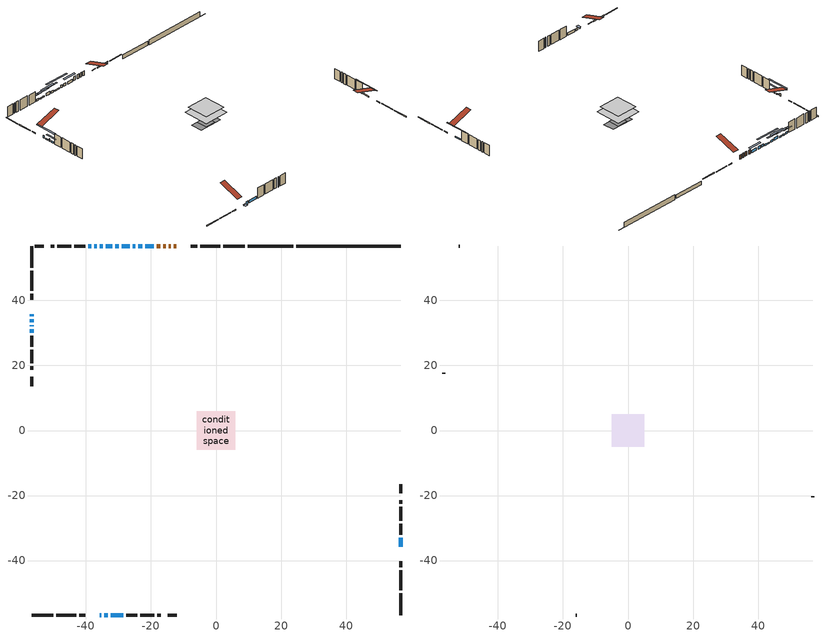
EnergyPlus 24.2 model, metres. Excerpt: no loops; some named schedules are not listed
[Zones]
conditioned space
 floor outside (Floor1 construction): -2.36,-2.36 -2.36,2.36 2.36,2.36 2.36,-2.36 z1.56
 floor adiabatic (AdiabaticFloorConstruction): -5.91,-5.91 -5.91,5.91 5.91,5.91 5.91,-5.91 z4
 floor foundation (Slab1 construction): -5.42,-2.58 -5.42,2.58 5.42,2.58 5.42,-2.58 z-0.79
 floor foundation (Slab1 construction 1): -2.48,-2.48 -2.48,2.48 2.48,2.48 2.48,-2.48 z-0.64
 wall outside (RimJoist1 construction): 8.88,56.77 2.23,56.77 / -56.77,-56.77 -50.11,-56.77 / -56.77,56.77 -56.77,50.11 / 56.77,-56.77 56.77,-50.11 z1.56:1.86
 wall outside (RimJoist2 construction): 1.3,56.77 -4.9,56.77 / -49.18,-56.77 -42.98,-56.77 / -56.77,49.18 -56.77,42.98 / 56.77,-49.18 56.77,-42.98 z1.56:1.86
 wall outside (RimJoist3 construction): -5.83,56.77 -7.71,56.77 / -42.05,-56.77 -40.18,-56.77 / -56.77,42.05 -56.77,40.18 / 56.77,-42.05 56.77,-40.18 z1.56:1.86
 wall outside (AdiabaticWallConstruction 1): -12.15,56.77 -12.96,56.77 / -13.89,56.77 -14.53,56.77 / -15.45,56.77 -16.3,56.77 / -17.22,56.77 -18.2,56.77 z1.56:3.59
 wall outside (AdiabaticWallConstruction): -35.73,-56.77 -35.27,-56.77 z1.56:2.02; -19.13,56.77 -21.72,56.77 / -22.65,56.77 -23.93,56.77 / -24.85,56.77 -25.62,56.77 / -34.34,-56.77 -33.32,-56.77 / -56.77,35.73 -56.77,35.09 / -31.96,56.77 -33.94,56.77 / -56.77,32.32 -56.77,32.11 / -32.4,-56.77 -28.52,-56.77 z1.56:2.78; -26.55,56.77 -28.99,56.77 z1.56:2.09; 56.77,-35.73 56.77,-32.98 / -56.77,34.16 -56.77,33.25 z1.56:2.07; -29.91,56.77 -31.03,56.77 z1.56:2.38; -34.87,56.77 -35.79,56.77 / -36.71,56.77 -37.48,56.77 z1.56:2.17; -38.4,56.77 -39.32,56.77 z1.56:2.48; -56.77,31.19 -56.77,30.14 z1.56:2.27
 wall outside (Wall1 construction): -40.25,56.77 -43.64,56.77 / -27.59,-56.77 -24.2,-56.77 / -56.77,29.21 -56.77,25.82 / 56.77,-32.06 56.77,-28.66 z1.56:6.44
 wall outside (Wall2 construction): -44.57,56.77 -48.78,56.77 / -23.27,-56.77 -19.06,-56.77 / -56.77,24.89 -56.77,20.68 / 56.77,-27.73 56.77,-23.52 z1.56:6.44
 wall outside (Wall3 construction): -49.71,56.77 -50.81,56.77 / -18.13,-56.77 -17.03,-56.77 / -56.77,19.75 -56.77,18.66 / 56.77,-22.59 56.77,-21.5 z1.56:6.44
 wall outside (Wall5 construction): -52.99,56.77 -55.84,56.77 / -14.86,-56.77 -12,-56.77 / -56.77,16.48 -56.77,13.63 / 56.77,-19.32 56.77,-16.47 z1.56:6.44
 wall foundation (FoundationWall1 construction): 24.76,56.77,-0.79 24.76,56.77,1.56 53.57,56.77,1.56 53.57,56.77,-0.68 56.77,56.77,-0.68 56.77,56.77,-0.79
 wall foundation (FoundationWall2 construction): 23.83,56.77 9.81,56.77 z-0.64:1.1
 window (WindowConstruction 10): -35.73,-56.77 -35.27,-56.77 z1.56:2.02
 window (WindowConstruction 5): -19.13,56.77 -21.72,56.77 z1.56:2.78
 window (WindowConstruction 6): -22.65,56.77 -23.92,56.77 z1.56:2.78
 window (WindowConstruction 7): -24.85,56.77 -25.62,56.77 z1.56:2.78
 window (WindowConstruction 8): -34.34,-56.77 -33.32,-56.77 z1.56:2.78
 window (WindowConstruction 9): -56.77,35.73 -56.77,35.09 z1.56:2.78
 window (WindowConstruction 16): -26.55,56.77 -28.98,56.77 z1.56:2.09
 window (WindowConstruction 12): 56.77,-35.73 56.77,-32.98 z1.56:2.07
 window (WindowConstruction 13): -29.91,56.77 -31.03,56.77 z1.56:2.37
 window (WindowConstruction 14): -31.96,56.77 -33.94,56.77 z1.56:2.78
 window (WindowConstruction 15): -56.77,34.16 -56.77,33.25 z1.56:2.07
 window (WindowConstruction 11): -56.77,32.32 -56.77,32.11 z1.56:2.78
 window (WindowConstruction): -34.87,56.77 -35.79,56.77 z1.56:2.17
 window (WindowConstruction 1): -36.72,56.77 -37.48,56.77 z1.56:2.17
 window (WindowConstruction 2): -38.41,56.77 -39.32,56.77 z1.56:2.47
 window (WindowConstruction 3): -32.39,-56.77 -28.52,-56.77 z1.56:2.78
 window (WindowConstruction 4): -56.77,31.19 -56.77,30.14 z1.56:2.27
 door (Door): -12.15,56.77 -12.96,56.77 z1.56:3.59
 door (Door 1): -13.89,56.77 -14.53,56.77 z1.56:3.59
 door (Door 2): -15.45,56.77 -16.29,56.77 z1.56:3.59
 door (Door 3): -17.22,56.77 -18.2,56.77 z1.56:3.59
 ceiling adiabatic (AdiabaticFloorConstruction): 5.91,-5.91 5.91,5.91 -5.91,5.91 -5.91,-5.91 z4
attic - vented
 floor to conditioned space (Floor2 construction Reversed): -5.04,-5.04 -5.04,5.04 5.04,5.04 5.04,-5.04 z6.44
 wall outside (Wall4 construction): -51.74,56.77 -52.06,56.77 / -16.11,-56.77 -15.78,-56.77 / -56.77,17.73 -56.77,17.41 / 56.77,-20.57 56.77,-20.25 z1.56:6.44
 roof outside (Roof1 construction): -11.23,56.77,6.44 -11.23,46.94,9.71 -8.64,46.94,9.71 -8.64,56.77,6.44; -36.66,-56.77,6.44 -36.66,-46.94,9.71 -39.25,-46.94,9.71 -39.25,-56.77,6.44; -56.77,36.66,6.44 -46.94,36.66,9.71 -46.94,39.25,9.71 -56.77,39.25,6.44; 56.77,-36.66,6.44 46.94,-36.66,9.71 46.94,-39.25,9.71 56.77,-39.25,6.44
shading: -34.97,-56.77 -36.03,-56.77 -36.03,-58.29 -34.97,-58.29 z2.32; -23.55,56.77 -17.3,56.77 -17.3,57.38 -23.55,57.38 z4.61; -33.55,56.77 -21.98,56.77 -21.98,57.38 -33.55,57.38 z6.66; 56.77,-28.42 56.77,-40.3 57.06,-40.3 57.06,-28.42 z6.64; -33.47,56.77 -27.47,56.77 -27.47,57.38 -33.47,57.38 z4.82; -36.38,56.77 -29.52,56.77 -29.52,57.38 -36.38,57.38 z5.22; -56.77,28.68 -56.77,38.73 -57.38,38.73 -57.38,28.68 z6.64; -38.23,56.77 -32.43,56.77 -32.43,57.38 -38.23,57.38 z4.61; -39.92,56.77 -34.27,56.77 -34.27,57.38 -39.92,57.38 z4.61; -41.15,56.77 -36.58,56.77 -36.58,57.38 -41.15,57.38 z4.3; -56.77,28.01 -56.77,33.32 -57.38,33.32 -57.38,28.01 z4.4
[Building]
Building 1: Terrain=Suburbs
[Site:Location]
London AP_ON: Latitude {deg}=43.03; Longitude {deg}=-81.15; Time Zone {hr}=-5; Elevation {m}=278; Keep Site Location Information=Yes
[Site:GroundTemperature:Shallow]
3.98693, 1.93205, 1.76749, 2.74264, 6.6573, 10.5537, 13.9317, 16.0716, 16.2534, 14.513, 11.2211, 7.44421
[Site:WaterMainsTemperature]
Calculation Method=Schedule; Temperature Schedule=mains temperature schedule
[Material] Roughness=Rough; Thermal Absorptance=0.9
Name | Thickness {m} | Conductivity {W/m-K} | Density {kg/m3} | Specific Heat {J/kg-K} | Solar Absorptance | Visible Absorptance
asphalt or fiberglass shingles | 0.00635 | 0.162714 | 1121.4 | 1465.45 | 0.4 | 0.4
ceiling loosefill ins | 0.254 | 0.0480833 | 16.02 | 1046.75 | 0.7 | 0.7
ceiling stud and cavity | 0.1397 | 0.352605 | 65.682 | 1177.47 | 0.7 | 0.7
concrete 4.0 in. | 0.1016 | 1.803125 | 2242.8 | 837.4 | 0.7 | 0.7
concrete 8.0 in. | 0.2032 | 1.803125 | 2242.8 | 837.4 | 0.7 | 0.7
door material | 0.04445 | 0.188738 | 512.64 | 1214.23 | 0.7 | 0.7
door material 1 | 0.04445 | 0.327969 | 512.64 | 1214.23 | 0.7 | 0.7
floor covering | 0.0127 | 0.0433444 | 54.468 | 1339.84 | 0.6 | 0.6
floor rigid ins | 0.051816 | 0.029427 | 32.04 | 1214.23 | 0.7 | 0.7
floor rigid ins 1; wall rigid ins | 0.512978 | 0.029427 | 32.04 | 1214.23 | 0.7 | 0.7
floor stud and cavity | 0.1397 | 0.119269 | 92.3553 | 1139.71 | 0.7 | 0.7
floor stud and cavity 1 | 0.1397 | 1.75129 | 37.0049 | 1207.88 | 0.7 | 0.7
furniture material conditioned space 1 | 0.1524 | 0.115458 | 640.8 | 1214.23 | 0.6 | 0.6
gypsum board | 0.0127 | 0.160291 | 801 | 837.4 | 0.6 | 0.6
osb sheathing 0.5 in. | 0.0127 | 0.115458 | 512.64 | 1214.23 | 0.7 | 0.7
osb sheathing 0.75 in. | 0.01905 | 0.115458 | 512.64 | 1214.23 | 0.7 | 0.7
osb sheathing 2.0 in. | 0.0508 | 0.115458 | 512.64 | 1214.23 | 0.7 | 0.7
rim joist stud and cavity | 0.0508 | 0.859146 | 125.044 | 1163.47 | 0.6 | 0.6
rim joist stud and cavity 1 | 0.0508 | 0.0381826 | 125.044 | 1163.47 | 0.6 | 0.6
rim joist stud and cavity 2 | 0.0508 | 0.038851 | 125.044 | 1163.47 | 0.6 | 0.6
wall stud and cavity | 0.1397 | 0.0986797 | 139.0536 | 1170.24 | 0.7 | 0.7
wall stud and cavity 1 | 0.1397 | 0.115992 | 139.0536 | 1170.24 | 0.7 | 0.7
wall stud and cavity 2 | 0.1397 | 0.136556 | 139.0536 | 1170.24 | 0.7 | 0.7
wall stud and cavity 3 | 0.0889 | 6.9971 | 50.32683 | 1063.81 | 0.6 | 0.6
wall stud and cavity 4 | 0.1397 | 0.118591 | 139.0536 | 1170.24 | 0.7 | 0.7
wall stud and cavity 5 | 0.0889 | 0.380278 | 52.3479 | 1209.89 | 0.7 | 0.7
wall stud and cavity 6 | 0.0889 | 0.391764 | 83.0341 | 1211.67 | 0.7 | 0.7
wood siding | 0.0254 | 0.102417 | 544.68 | 1172.36 | 0.4 | 0.4
wood siding 1 | 0.00254 | 0.102417 | 544.68 | 1172.36 | 0.4 | 0.4
wood siding 2; wood siding 3; wood siding 4 | 0.0254 | 0.102417 | 544.68 | 1172.36 | 0.7 | 0.7
[WindowMaterial:SimpleGlazingSystem]
Name | U-Factor {W/m2-K} | Solar Heat Gain Coefficient
WindowMaterial | 4.93078 | 0.57
WindowMaterial 1 | 3.13085 | 0.44
WindowMaterial 10 | 3.185358 | 0.54
WindowMaterial 11 | 5.2601 | 0.67
WindowMaterial 12 | 4.979606 | 0.59
WindowMaterial 13 | 2.51422 | 0.57
WindowMaterial 14 | 4.54297 | 0.49
WindowMaterial 15 | 7.12248 | 0.64
WindowMaterial 2 | 3.120061 | 0.51
WindowMaterial 3 | 5.98064 | 0.8
WindowMaterial 4 | 5.4946 | 0.71
WindowMaterial 5 | 2.48299 | 0.58
WindowMaterial 6 | 3.11211 | 0.49
WindowMaterial 7 | 3.1229 | 0.44
WindowMaterial 8 | 3.11609 | 0.47
WindowMaterial 9 | 7.818606 | 0.5
[Construction]
AdiabaticFloorConstruction: floor stud and cavity 1, floor rigid ins 1, osb sheathing 0.75 in., floor covering
AdiabaticWallConstruction: wood siding 3, wall rigid ins, wall stud and cavity 5, gypsum board
AdiabaticWallConstruction 1: wood siding 4, wall rigid ins, wall stud and cavity 5, gypsum board
Door; Door 2; Door 3: door material
Door 1: door material 1
Floor1 construction: floor stud and cavity, floor rigid ins, osb sheathing 0.75 in., floor covering
Floor2 construction Reversed: gypsum board, ceiling stud and cavity, ceiling loosefill ins
FoundationWall1 construction; FoundationWall2 construction: concrete 8.0 in.
furniture construction conditioned space 1: furniture material conditioned space 1
PartitionWallConstruction: gypsum board, wall stud and cavity 6, gypsum board
RimJoist1 construction: wood siding 2, osb sheathing 2.0 in., rim joist stud and cavity
RimJoist2 construction: wood siding 2, osb sheathing 2.0 in., rim joist stud and cavity 1
RimJoist3 construction: wood siding 2, osb sheathing 2.0 in., rim joist stud and cavity 2
Roof1 construction: asphalt or fiberglass shingles
Slab1 construction; Slab1 construction 1: concrete 4.0 in.
Wall1 construction: wood siding, osb sheathing 0.5 in., wall stud and cavity, gypsum board
Wall2 construction: wood siding, osb sheathing 0.5 in., wall stud and cavity 1, gypsum board
Wall3 construction: wood siding, osb sheathing 0.5 in., wall stud and cavity 2, gypsum board
Wall4 construction: wood siding 1, wall stud and cavity 3
Wall5 construction: wood siding, osb sheathing 0.5 in., wall stud and cavity 4, gypsum board
WindowConstruction: WindowMaterial
WindowConstruction 1: WindowMaterial 1
WindowConstruction 10: WindowMaterial 9
WindowConstruction 11: WindowMaterial 10
WindowConstruction 12: WindowMaterial 11
WindowConstruction 13: WindowMaterial 12
WindowConstruction 14: WindowMaterial 13
WindowConstruction 15: WindowMaterial 14
WindowConstruction 16: WindowMaterial 15
WindowConstruction 2: WindowMaterial 2
WindowConstruction 3: WindowMaterial 3
WindowConstruction 4: WindowMaterial 4
WindowConstruction 5: WindowMaterial 5
WindowConstruction 6; WindowConstruction 9: WindowMaterial 6
WindowConstruction 7: WindowMaterial 7
WindowConstruction 8: WindowMaterial 8
[Zone] Multiplier=1; Part of Total Floor Area=Yes
Name | Volume {m3}
attic - vented | 54.1101
conditioned space | 551.1
[Space]
Name | Zone | Volume {m3}
attic - vented 1 | attic - vented | 54.1101
conditioned space 1 | conditioned space | 551.1
[ZoneInfiltration:EffectiveLeakageArea]
infil attic - vented 1: Zone or Space=attic - vented 1; Schedule=Always On Discrete; Effective Air Leakage Area {cm2}=4440.87; Stack Coefficient=0.000566882; Wind Coefficient=1.60867e-05
[ZoneMixing]
whole house fan mix: Zone or Space=attic - vented; Schedule=Always On Continuous; Design Flow Rate Calculation Method=Flow/Zone; Design Flow Rate {m3/s}=0; Source Zone or Space=conditioned space
[SurfaceProperty:ExposedFoundationPerimeter] Exposed Perimeter Calculation Method=TotalExposedPerimeter
Name | Total Exposed Perimeter {m}
Slab1 | 32.004
Slab1 1 | 14.021
[InternalMass] Zone or ZoneList=conditioned space; Space or SpaceList=conditioned space 1
Name | Construction | Surface Area {m2}
furniture mass conditioned space 1 | furniture construction conditioned space 1 | 97.02
partition wall mass | PartitionWallConstruction | 242.55
[Lights]
interior lighting: Zone or ZoneList or Space or SpaceList=conditioned space 1; Schedule=interior lighting schedule; Design Level Calculation Method=LightingLevel; Lighting Level {W}=343.2; Return Air Fraction=0; Fraction Radiant=0.6; Fraction Visible=0.2; Fraction Replaceable=1
[People]
occupants: Zone or ZoneList or Space or SpaceList=conditioned space 1; Number of People Schedule=occupants schedule; Number of People Calculation Method=People; Number of People=3; Fraction Radiant=0.314171; Sensible Heat Fraction=0.56303; Activity Level Schedule=occupants activity schedule; Carbon Dioxide Generation Rate {m3/s-W}=0; Enable ASHRAE 55 Comfort Warnings=No; Mean Radiant Temperature Calculation Type=EnclosureAveraged
[ElectricEquipment] Zone or ZoneList or Space or SpaceList=conditioned space 1; Design Level Calculation Method=EquipmentLevel
Name | Schedule | Design Level {W} | Fraction Latent | Fraction Radiant | Fraction Lost
clothes dryer | clothes dryer schedule | 140.772 | 0.015 | 0.081 | 0.85
clothes washer | clothes washer schedule | 32.1985 | 0.03 | 0.162 | 0.7
cooking range | cooking range schedule | 215.147 | 0.08 | 0.432 | 0.2
dishwasher | dishwasher schedule | 66.8632 | 0.3 | 0.18 | 0.4
fridge | fridge schedule | 72.9452 | 0 | 0.6 | 0
mech vent bath fan 0 | mech vent bath fan 0 schedule | 50.2 | 0 | 0 | 1
mech vent house fan | mech vent house fan schedule | 0 | 0 | 0 | 1
mech vent house fan cfis | mech vent house fan cfis schedule | 0 | 0 | 0 | 0
misc plug loads | misc plug loads schedule | 494.7 | 0.045 | 0.513 | 0.1
whole house fan | Always On Discrete | 0 | 0 | 0 | 1
[OtherEquipment] Zone or ZoneList or Space or SpaceList=conditioned space 1; Design Level Calculation Method=EquipmentLevel
Name | Fuel Type | Schedule | Design Level {W} | Fraction Latent | Fraction Radiant | Fraction Lost
clothes dryer 1 | Electricity | clothes dryer schedule | 0 | 0.015 | 0.081 | 0.85
cooking range 1 | Electricity | cooking range schedule | 0 | 0.08 | 0.432 | 0.2
general water use latent | None | general water use schedule | 62.594 | 1 | 0 | 0
general water use sensible | None | general water use schedule | -61.6891 | 0 | 0.6 | 0
mech vent house fan latent load | None | Always On Discrete | 0 | 1 | 0 | 0
mech vent house fan sensible load | None | Always On Discrete | 0 | 0 | 0 | 0
water heater energy adjustment1 | NaturalGas | Always On Discrete | 0.01 | 0 | 0 | 1
[ZoneInfiltration:DesignFlowRate] Zone or ZoneList or Space or SpaceList=conditioned space 1; Schedule=Always On Discrete; Design Flow Rate Calculation Method=Flow/Zone; Design Flow Rate {m3/s}=0
infil flow; natural vent flow; whole house fan flow
[Foundation:Kiva] Initial Indoor Air Temperature {C}=18; Wall Depth Below Slab {m}=0.2032
Name | Wall Height Above Grade {m}
Foundation Kiva 1 | 1.56
Foundation Kiva 2 | 1.10002
[Foundation:Kiva:Settings]
Soil Conductivity {W/m-K}=0.849921; Soil Density {kg/m3}=1842.3; Soil Specific Heat {J/kg-K}=418.7; Ground Solar Absorptivity=0.9; Ground Thermal Absorptivity=0.9; Ground Surface Roughness {m}=0.03; Far-Field Width {m}=40; Deep-Ground Boundary Condition=ZeroFlux; Deep-Ground Depth {m}=40; Minimum Cell Dimension {m}=0.2; Maximum Cell Growth Coefficient=3; Simulation Timestep=Timestep
[Exterior:Lights]
exterior lighting: Schedule=exterior lighting schedule; Design Level {W}=75.6
[Schedule:Constant]
Name | Hourly Value
Always On Continuous; mech vent house fan schedule; mech vent house fan cfis schedule; Always On Discrete | 1
occupants activity schedule | 117.228
fridge schedule | 0
[Schedule:Week:Daily]
interior lighting schedule Week Rule - Jan1-Jan27: interior lighting schedule day, interior lighting schedule day, interior lighting schedule day, interior lighting schedule day, interior lighting schedule day, interior lighting schedule day, interior lighting schedule day, interior lighting schedule default day, interior lighting schedule default day, interior lighting schedule default day, interior lighting schedule default day, interior lighting schedule default day
interior lighting schedule Week Rule - Jan28-Feb3: interior lighting schedule day, interior lighting schedule day, interior lighting schedule day, interior lighting schedule day, interior lighting schedule day 1, interior lighting schedule day 1, interior lighting schedule day 1, interior lighting schedule default day, interior lighting schedule default day, interior lighting schedule default day, interior lighting schedule default day, interior lighting schedule default day
interior lighting schedule Week Rule - Feb4-Feb24: interior lighting schedule day 1, interior lighting schedule day 1, interior lighting schedule day 1, interior lighting schedule day 1, interior lighting schedule day 1, interior lighting schedule day 1, interior lighting schedule day 1, interior lighting schedule default day, interior lighting schedule default day, interior lighting schedule default day, interior lighting schedule default day, interior lighting schedule default day
interior lighting schedule Week Rule - Feb25-Mar3: interior lighting schedule day 1, interior lighting schedule day 1, interior lighting schedule day 1, interior lighting schedule day 1, interior lighting schedule day 2, interior lighting schedule day 2, interior lighting schedule day 2, interior lighting schedule default day, interior lighting schedule default day, interior lighting schedule default day, interior lighting schedule default day, interior lighting schedule default day
interior lighting schedule Week Rule - Mar4-Mar31: interior lighting schedule day 2, interior lighting schedule day 2, interior lighting schedule day 2, interior lighting schedule day 2, interior lighting schedule day 2, interior lighting schedule day 2, interior lighting schedule day 2, interior lighting schedule default day, interior lighting schedule default day, interior lighting schedule default day, interior lighting schedule default day, interior lighting schedule default day
interior lighting schedule Week Rule - Apr1-Apr28: interior lighting schedule day 3, interior lighting schedule day 3, interior lighting schedule day 3, interior lighting schedule day 3, interior lighting schedule day 3, interior lighting schedule day 3, interior lighting schedule day 3, interior lighting schedule default day, interior lighting schedule default day, interior lighting schedule default day, interior lighting schedule default day, interior lighting schedule default day
interior lighting schedule Week Rule - Apr29-May5: interior lighting schedule day 3, interior lighting schedule day 3, interior lighting schedule day 4, interior lighting schedule day 4, interior lighting schedule day 4, interior lighting schedule day 4, interior lighting schedule day 4, interior lighting schedule default day, interior lighting schedule default day, interior lighting schedule default day, interior lighting schedule default day, interior lighting schedule default day
interior lighting schedule Week Rule - May6-May26: interior lighting schedule day 4, interior lighting schedule day 4, interior lighting schedule day 4, interior lighting schedule day 4, interior lighting schedule day 4, interior lighting schedule day 4, interior lighting schedule day 4, interior lighting schedule default day, interior lighting schedule default day, interior lighting schedule default day, interior lighting schedule default day, interior lighting schedule default day
interior lighting schedule Week Rule - May27-Jun2: interior lighting schedule day 4, interior lighting schedule day 4, interior lighting schedule day 4, interior lighting schedule day 4, interior lighting schedule day 4, interior lighting schedule day 5, interior lighting schedule day 5, interior lighting schedule default day, interior lighting schedule default day, interior lighting schedule default day, interior lighting schedule default day, interior lighting schedule default day
interior lighting schedule Week Rule - Jun3-Jun30: interior lighting schedule day 5, interior lighting schedule day 5, interior lighting schedule day 5, interior lighting schedule day 5, interior lighting schedule day 5, interior lighting schedule day 5, interior lighting schedule day 5, interior lighting schedule default day, interior lighting schedule default day, interior lighting schedule default day, interior lighting schedule default day, interior lighting schedule default day
interior lighting schedule Week Rule - Jul1-Jul28: interior lighting schedule day 6, interior lighting schedule day 6, interior lighting schedule day 6, interior lighting schedule day 6, interior lighting schedule day 6, interior lighting schedule day 6, interior lighting schedule day 6, interior lighting schedule default day, interior lighting schedule default day, interior lighting schedule default day, interior lighting schedule default day, interior lighting schedule default day
interior lighting schedule Week Rule - Jul29-Aug4: interior lighting schedule day 6, interior lighting schedule day 6, interior lighting schedule day 6, interior lighting schedule day 7, interior lighting schedule day 7, interior lighting schedule day 7, interior lighting schedule day 7, interior lighting schedule default day, interior lighting schedule default day, interior lighting schedule default day, interior lighting schedule default day, interior lighting schedule default day
interior lighting schedule Week Rule - Aug5-Aug25: interior lighting schedule day 7, interior lighting schedule day 7, interior lighting schedule day 7, interior lighting schedule day 7, interior lighting schedule day 7, interior lighting schedule day 7, interior lighting schedule day 7, interior lighting schedule default day, interior lighting schedule default day, interior lighting schedule default day, interior lighting schedule default day, interior lighting schedule default day
interior lighting schedule Week Rule - Aug26-Sep1: interior lighting schedule day 7, interior lighting schedule day 7, interior lighting schedule day 7, interior lighting schedule day 7, interior lighting schedule day 7, interior lighting schedule day 7, interior lighting schedule day 8, interior lighting schedule default day, interior lighting schedule default day, interior lighting schedule default day, interior lighting schedule default day, interior lighting schedule default day
interior lighting schedule Week Rule - Sep2-Sep29: interior lighting schedule day 8, interior lighting schedule day 8, interior lighting schedule day 8, interior lighting schedule day 8, interior lighting schedule day 8, interior lighting schedule day 8, interior lighting schedule day 8, interior lighting schedule default day, interior lighting schedule default day, interior lighting schedule default day, interior lighting schedule default day, interior lighting schedule default day
interior lighting schedule Week Rule - Sep30-Oct6: interior lighting schedule day 8, interior lighting schedule day 9, interior lighting schedule day 9, interior lighting schedule day 9, interior lighting schedule day 9, interior lighting schedule day 9, interior lighting schedule day 9, interior lighting schedule default day, interior lighting schedule default day, interior lighting schedule default day, interior lighting schedule default day, interior lighting schedule default day
interior lighting schedule Week Rule - Oct7-Oct27: interior lighting schedule day 9, interior lighting schedule day 9, interior lighting schedule day 9, interior lighting schedule day 9, interior lighting schedule day 9, interior lighting schedule day 9, interior lighting schedule day 9, interior lighting schedule default day, interior lighting schedule default day, interior lighting schedule default day, interior lighting schedule default day, interior lighting schedule default day
interior lighting schedule Week Rule - Oct28-Nov3: interior lighting schedule day 9, interior lighting schedule day 9, interior lighting schedule day 9, interior lighting schedule day 9, interior lighting schedule day 10, interior lighting schedule day 10, interior lighting schedule day 10, interior lighting schedule default day, interior lighting schedule default day, interior lighting schedule default day, interior lighting schedule default day, interior lighting schedule default day
interior lighting schedule Week Rule - Nov4-Nov24: interior lighting schedule day 10, interior lighting schedule day 10, interior lighting schedule day 10, interior lighting schedule day 10, interior lighting schedule day 10, interior lighting schedule day 10, interior lighting schedule day 10, interior lighting schedule default day, interior lighting schedule default day, interior lighting schedule default day, interior lighting schedule default day, interior lighting schedule default day
interior lighting schedule Week Rule - Nov25-Dec1: interior lighting schedule day 10, interior lighting schedule day 10, interior lighting schedule day 10, interior lighting schedule day 10, interior lighting schedule day 10, interior lighting schedule day 10, interior lighting schedule day 11, interior lighting schedule default day, interior lighting schedule default day, interior lighting schedule default day, interior lighting schedule default day, interior lighting schedule default day
interior lighting schedule Week Rule - Dec2-Dec31: interior lighting schedule day 11, interior lighting schedule day 11, interior lighting schedule day 11, interior lighting schedule day 11, interior lighting schedule day 11, interior lighting schedule day 11, interior lighting schedule day 11, interior lighting schedule default day, interior lighting schedule default day, interior lighting schedule default day, interior lighting schedule default day, interior lighting schedule default day
occupants schedule Week Rule - Jan1-Dec31: occupants schedule day, occupants schedule day, occupants schedule day, occupants schedule day, occupants schedule day, occupants schedule day, occupants schedule day, occupants schedule default day, occupants schedule default day, occupants schedule default day, occupants schedule default day, occupants schedule default day
clothes dryer schedule Week Rule - Jan1-Dec31: clothes dryer schedule day, clothes dryer schedule day, clothes dryer schedule day, clothes dryer schedule day, clothes dryer schedule day, clothes dryer schedule day, clothes dryer schedule day, clothes dryer schedule default day, clothes dryer schedule default day, clothes dryer schedule default day, clothes dryer schedule default day, clothes dryer schedule default day
clothes washer schedule Week Rule - Jan1-Dec31: clothes washer schedule day, clothes washer schedule day, clothes washer schedule day, clothes washer schedule day, clothes washer schedule day, clothes washer schedule day, clothes washer schedule day, clothes washer schedule default day, clothes washer schedule default day, clothes washer schedule default day, clothes washer schedule default day, clothes washer schedule default day
cooking range schedule Week Rule - Jan1-Dec31: cooking range schedule day, cooking range schedule day, cooking range schedule day, cooking range schedule day, cooking range schedule day, cooking range schedule day, cooking range schedule day, cooking range schedule default day, cooking range schedule default day, cooking range schedule default day, cooking range schedule default day, cooking range schedule default day
dishwasher schedule Week Rule - Jan1-Dec31: dishwasher schedule day, dishwasher schedule day, dishwasher schedule day, dishwasher schedule day, dishwasher schedule day, dishwasher schedule day, dishwasher schedule day, dishwasher schedule default day, dishwasher schedule default day, dishwasher schedule default day, dishwasher schedule default day, dishwasher schedule default day
mech vent bath fan 0 schedule Week Rule - Jan1-Dec31: mech vent bath fan 0 schedule day, mech vent bath fan 0 schedule day, mech vent bath fan 0 schedule day, mech vent bath fan 0 schedule day, mech vent bath fan 0 schedule day, mech vent bath fan 0 schedule day, mech vent bath fan 0 schedule day, mech vent bath fan 0 schedule default day, mech vent bath fan 0 schedule default day, mech vent bath fan 0 schedule default day, mech vent bath fan 0 schedule default day, mech vent bath fan 0 schedule default day
misc plug loads schedule Week Rule - Jan1-Dec31: misc plug loads schedule day, misc plug loads schedule day, misc plug loads schedule day, misc plug loads schedule day, misc plug loads schedule day, misc plug loads schedule day, misc plug loads schedule day, misc plug loads schedule default day, misc plug loads schedule default day, misc plug loads schedule default day, misc plug loads schedule default day, misc plug loads schedule default day
general water use schedule Week Rule - Jan1-Dec31: general water use schedule day, general water use schedule day, general water use schedule day, general water use schedule day, general water use schedule day, general water use schedule day, general water use schedule day, general water use schedule default day, general water use schedule default day, general water use schedule default day, general water use schedule default day, general water use schedule default day
exterior lighting schedule Week Rule - Jan1-Jan27: exterior lighting schedule day, exterior lighting schedule day, exterior lighting schedule day, exterior lighting schedule day, exterior lighting schedule day, exterior lighting schedule day, exterior lighting schedule day, exterior lighting schedule default day, exterior lighting schedule default day, exterior lighting schedule default day, exterior lighting schedule default day, exterior lighting schedule default day
exterior lighting schedule Week Rule - Jan28-Feb3: exterior lighting schedule day, exterior lighting schedule day, exterior lighting schedule day, exterior lighting schedule day, exterior lighting schedule day 1, exterior lighting schedule day 1, exterior lighting schedule day 1, exterior lighting schedule default day, exterior lighting schedule default day, exterior lighting schedule default day, exterior lighting schedule default day, exterior lighting schedule default day
exterior lighting schedule Week Rule - Feb4-Feb24: exterior lighting schedule day 1, exterior lighting schedule day 1, exterior lighting schedule day 1, exterior lighting schedule day 1, exterior lighting schedule day 1, exterior lighting schedule day 1, exterior lighting schedule day 1, exterior lighting schedule default day, exterior lighting schedule default day, exterior lighting schedule default day, exterior lighting schedule default day, exterior lighting schedule default day
exterior lighting schedule Week Rule - Feb25-Mar3: exterior lighting schedule day 1, exterior lighting schedule day 1, exterior lighting schedule day 1, exterior lighting schedule day 1, exterior lighting schedule day 2, exterior lighting schedule day 2, exterior lighting schedule day 2, exterior lighting schedule default day, exterior lighting schedule default day, exterior lighting schedule default day, exterior lighting schedule default day, exterior lighting schedule default day
exterior lighting schedule Week Rule - Mar4-Mar31: exterior lighting schedule day 2, exterior lighting schedule day 2, exterior lighting schedule day 2, exterior lighting schedule day 2, exterior lighting schedule day 2, exterior lighting schedule day 2, exterior lighting schedule day 2, exterior lighting schedule default day, exterior lighting schedule default day, exterior lighting schedule default day, exterior lighting schedule default day, exterior lighting schedule default day
exterior lighting schedule Week Rule - Apr1-Apr28: exterior lighting schedule day 3, exterior lighting schedule day 3, exterior lighting schedule day 3, exterior lighting schedule day 3, exterior lighting schedule day 3, exterior lighting schedule day 3, exterior lighting schedule day 3, exterior lighting schedule default day, exterior lighting schedule default day, exterior lighting schedule default day, exterior lighting schedule default day, exterior lighting schedule default day
exterior lighting schedule Week Rule - Apr29-May5: exterior lighting schedule day 3, exterior lighting schedule day 3, exterior lighting schedule day 4, exterior lighting schedule day 4, exterior lighting schedule day 4, exterior lighting schedule day 4, exterior lighting schedule day 4, exterior lighting schedule default day, exterior lighting schedule default day, exterior lighting schedule default day, exterior lighting schedule default day, exterior lighting schedule default day
exterior lighting schedule Week Rule - May6-May26: exterior lighting schedule day 4, exterior lighting schedule day 4, exterior lighting schedule day 4, exterior lighting schedule day 4, exterior lighting schedule day 4, exterior lighting schedule day 4, exterior lighting schedule day 4, exterior lighting schedule default day, exterior lighting schedule default day, exterior lighting schedule default day, exterior lighting schedule default day, exterior lighting schedule default day
exterior lighting schedule Week Rule - May27-Jun2: exterior lighting schedule day 4, exterior lighting schedule day 4, exterior lighting schedule day 4, exterior lighting schedule day 4, exterior lighting schedule day 4, exterior lighting schedule day 5, exterior lighting schedule day 5, exterior lighting schedule default day, exterior lighting schedule default day, exterior lighting schedule default day, exterior lighting schedule default day, exterior lighting schedule default day
exterior lighting schedule Week Rule - Jun3-Jun30: exterior lighting schedule day 5, exterior lighting schedule day 5, exterior lighting schedule day 5, exterior lighting schedule day 5, exterior lighting schedule day 5, exterior lighting schedule day 5, exterior lighting schedule day 5, exterior lighting schedule default day, exterior lighting schedule default day, exterior lighting schedule default day, exterior lighting schedule default day, exterior lighting schedule default day
[Schedule:Year]
interior lighting schedule: interior lighting schedule Week Rule - Jan1-Jan27, 1, 1, 1, 27, interior lighting schedule Week Rule - Jan28-Feb3, 1, 28, 2, 3, interior lighting schedule Week Rule - Feb4-Feb24, 2, 4, 2, 24, interior lighting schedule Week Rule - Feb25-Mar3, 2, 25, 3, 3, interior lighting schedule Week Rule - Mar4-Mar31, 3, 4, 3, 31, interior lighting schedule Week Rule - Apr1-Apr28, 4, 1, 4, 28, interior lighting schedule Week Rule - Apr29-May5, 4, 29, 5, 5, interior lighting schedule Week Rule - May6-May26, 5, 6, 5, 26, interior lighting schedule Week Rule - May27-Jun2, 5, 27, 6, 2, interior lighting schedule Week Rule - Jun3-Jun30, 6, 3, 6, 30, interior lighting schedule Week Rule - Jul1-Jul28, 7, 1, 7, 28, interior lighting schedule Week Rule - Jul29-Aug4, 7, 29, 8, 4, interior lighting schedule Week Rule - Aug5-Aug25, 8, 5, 8, 25, interior lighting schedule Week Rule - Aug26-Sep1, 8, 26, 9, 1, interior lighting schedule Week Rule - Sep2-Sep29, 9, 2, 9, 29, interior lighting schedule Week Rule - Sep30-Oct6, 9, 30, 10, 6, interior lighting schedule Week Rule - Oct7-Oct27, 10, 7, 10, 27, interior lighting schedule Week Rule - Oct28-Nov3, 10, 28, 11, 3, interior lighting schedule Week Rule - Nov4-Nov24, 11, 4, 11, 24, interior lighting schedule Week Rule - Nov25-Dec1, 11, 25, 12, 1, interior lighting schedule Week Rule - Dec2-Dec31, 12, 2, 12, 31
occupants schedule: occupants schedule Week Rule - Jan1-Dec31, 1, 1, 12, 31
clothes dryer schedule: clothes dryer schedule Week Rule - Jan1-Dec31, 1, 1, 12, 31
clothes washer schedule: clothes washer schedule Week Rule - Jan1-Dec31, 1, 1, 12, 31
cooking range schedule: cooking range schedule Week Rule - Jan1-Dec31, 1, 1, 12, 31
dishwasher schedule: dishwasher schedule Week Rule - Jan1-Dec31, 1, 1, 12, 31
mech vent bath fan 0 schedule: mech vent bath fan 0 schedule Week Rule - Jan1-Dec31, 1, 1, 12, 31
misc plug loads schedule: misc plug loads schedule Week Rule - Jan1-Dec31, 1, 1, 12, 31
general water use schedule: general water use schedule Week Rule - Jan1-Dec31, 1, 1, 12, 31
exterior lighting schedule: exterior lighting schedule Week Rule - Jan1-Jan27, 1, 1, 1, 27, exterior lighting schedule Week Rule - Jan28-Feb3, 1, 28, 2, 3, exterior lighting schedule Week Rule - Feb4-Feb24, 2, 4, 2, 24, exterior lighting schedule Week Rule - Feb25-Mar3, 2, 25, 3, 3, exterior lighting schedule Week Rule - Mar4-Mar31, 3, 4, 3, 31, exterior lighting schedule Week Rule - Apr1-Apr28, 4, 1, 4, 28, exterior lighting schedule Week Rule - Apr29-May5, 4, 29, 5, 5, exterior lighting schedule Week Rule - May6-May26, 5, 6, 5, 26, exterior lighting schedule Week Rule - May27-Jun2, 5, 27, 6, 2, exterior lighting schedule Week Rule - Jun3-Jun30, 6, 3, 6, 30, exterior lighting schedule Week Rule - Jul1-Jul28, 7, 1, 7, 28, exterior lighting schedule Week Rule - Jul29-Aug4, 7, 29, 8, 4, exterior lighting schedule Week Rule - Aug5-Aug25, 8, 5, 8, 25, exterior lighting schedule Week Rule - Aug26-Sep1, 8, 26, 9, 1, exterior lighting schedule Week Rule - Sep2-Sep29, 9, 2, 9, 29, exterior lighting schedule Week Rule - Sep30-Oct6, 9, 30, 10, 6, exterior lighting schedule Week Rule - Oct7-Oct27, 10, 7, 10, 27, exterior lighting schedule Week Rule - Oct28-Nov3, 10, 28, 11, 3, exterior lighting schedule Week Rule - Nov4-Nov24, 11, 4, 11, 24, exterior lighting schedule Week Rule - Nov25-Dec1, 11, 25, 12, 1, exterior lighting schedule Week Rule - Dec2-Dec31, 12, 2, 12, 31
[Schedule:Compact]
mains temperature schedule: Through: 01/01, For: AllDays, Until: 24:00, 7.96722, Through: 01/02, For: AllDays, Until: 24:00, 7.89722, Through: 01/03, For: AllDays, Until: 24:00, 7.82778, Through: 01/04, For: AllDays, Until: 24:00, 7.76, Through: 01/05, For: AllDays, Until: 24:00, 7.69333, Through: 01/06, For: AllDays, Until: 24:00, 7.62778, Through: 01/07, For: AllDays, Until: 24:00, 7.56389, Through: 01/08, For: AllDays, Until: 24:00, 7.50167, Through: 01/09, For: AllDays, Until: 24:00, 7.44056, Through: 01/10, For: AllDays, Until: 24:00, 7.38056, Through: 01/11, For: AllDays, Until: 24:00, 7.32222, Through: 01/12, For: AllDays, Until: 24:00, 7.26556, Through: 01/13, For: AllDays, Until: 24:00, 7.21, Through: 01/14, For: AllDays, Until: 24:00, 7.15556, Through: 01/15, For: AllDays, Until: 24:00, 7.10333, Through: 01/16, For: AllDays, Until: 24:00, 7.05222, Through: 01/17, For: AllDays, Until: 24:00, 7.00278, Through: 01/18, For: AllDays, Until: 24:00, 6.955, Through: 01/19, For: AllDays, Until: 24:00, 6.90833, Through: 01/20, For: AllDays, Until: 24:00, 6.86389, Through: 01/21, For: AllDays, Until: 24:00, 6.82056, Through: 01/22, For: AllDays, Until: 24:00, 6.77889, Through: 01/23, For: AllDays, Until: 24:00, 6.73889, Through: 01/24, For: AllDays, Until: 24:00, 6.7, Through: 01/25, For: AllDays, Until: 24:00, 6.66333, Through: 01/26, For: AllDays, Until: 24:00, 6.62833, Through: 01/27, For: AllDays, Until: 24:00, 6.59444, Through: 01/28, For: AllDays, Until: 24:00, 6.56278, Through: 01/29, For: AllDays, Until: 24:00, 6.53222, Through: 01/30, For: AllDays, Until: 24:00, 6.50389, Through: 01/31, For: AllDays, Until: 24:00, 6.47722, Through: 02/01, For: AllDays, Until: 24:00, 6.45167, Through: 02/02, For: AllDays, Until: 24:00, 6.42833, Through: 02/03, For: AllDays, Until: 24:00, 6.40667, Through: 02/04, For: AllDays, Until: 24:00, 6.38611, Through: 02/05, For: AllDays, Until: 24:00, 6.36778, Through: 02/06, For: AllDays, Until: 24:00, 6.35111, Through: 02/07, For: AllDays, Until: 24:00, 6.33611, Through: 02/08, For: AllDays, Until: 24:00, 6.32333, Through: 02/09, For: AllDays, Until: 24:00, 6.31167, Through: 02/10, For: AllDays, Until: 24:00, 6.30222, Through: 02/11, For: AllDays, Until: 24:00, 6.29389, Through: 02/12, For: AllDays, Until: 24:00, 6.28778, Through: 02/13, For: AllDays, Until: 24:00, 6.28333, Through: 02/14, For: AllDays, Until: 24:00, 6.28056, Through: 02/15, For: AllDays, Until: 24:00, 6.27944, Through: 02/16, For: AllDays, Until: 24:00, 6.28, Through: 02/17, For: AllDays, Until: 24:00, 6.28278, Through: 02/18, For: AllDays, Until: 24:00, 6.28722, Through: 02/19, For: AllDays, Until: 24:00, 6.29278, Through: 02/20, For: AllDays, Until: 24:00, 6.30056, Through: 02/21, For: AllDays, Until: 24:00, 6.31, Through: 02/22, For: AllDays, Until: 24:00, 6.32111, Through: 02/23, For: AllDays, Until: 24:00, 6.33444, Through: 02/24, For: AllDays, Until: 24:00, 6.34889, Through: 02/25, For: AllDays, Until: 24:00, 6.36556, Through: 02/26, For: AllDays, Until: 24:00, 6.38333, Through: 02/27, For: AllDays, Until: 24:00, 6.40333, Through: 02/28, For: AllDays, Until: 24:00, 6.425, Through: 03/01, For: AllDays, Until: 24:00, 6.44833, Through: 03/02, For: AllDays, Until: 24:00, 6.47278, Through: 03/03, For: AllDays, Until: 24:00, 6.49944, Through: 03/04, For: AllDays, Until: 24:00, 6.52778, Through: 03/05, For: AllDays, Until: 24:00, 6.55778, Through: 03/06, For: AllDays, Until: 24:00, 6.58944, Through: 03/07, For: AllDays, Until: 24:00, 6.62278, Through: 03/08, For: AllDays, Until: 24:00, 6.65778, Through: 03/09, For: AllDays, Until: 24:00, 6.69444, Through: 03/10, For: AllDays, Until: 24:00, 6.73278, Through: 03/11, For: AllDays, Until: 24:00, 6.77278, Through: 03/12, For: AllDays, Until: 24:00, 6.81389, Through: 03/13, For: AllDays, Until: 24:00, 6.85722, Through: 03/14, For: AllDays, Until: 24:00, 6.90167, Through: 03/15, For: AllDays, Until: 24:00, 6.94778, Through: 03/16, For: AllDays, Until: 24:00, 6.99556, Through: 03/17, For: AllDays, Until: 24:00, 7.045, Through: 03/18, For: AllDays, Until: 24:00, 7.09556, Through: 03/19, For: AllDays, Until: 24:00, 7.14778, Through: 03/20, For: AllDays, Until: 24:00, 7.20167, Through: 03/21, For: AllDays, Until: 24:00, 7.25667, Through: 03/22, For: AllDays, Until: 24:00, 7.31333, Through: 03/23, For: AllDays, Until: 24:00, 7.37167, Through: 03/24, For: AllDays, Until: 24:00, 7.43111, Through: 03/25, For: AllDays, Until: 24:00, 7.49222, Through: 03/26, For: AllDays, Until: 24:00, 7.55444, Through: 03/27, For: AllDays, Until: 24:00, 7.61833, Through: 03/28, For: AllDays, Until: 24:00, 7.68333, Through: 03/29, For: AllDays, Until: 24:00, 7.74944, Through: 03/30, For: AllDays, Until: 24:00, 7.81722, Through: 03/31, For: AllDays, Until: 24:00, 7.88667, Through: 04/01, For: AllDays, Until: 24:00, 7.95667, Through: 04/02, For: AllDays, Until: 24:00, 8.02833, Through: 04/03, For: AllDays, Until: 24:00, 8.10111, Through: 04/04, For: AllDays, Until: 24:00, 8.175, Through: 04/05, For: AllDays, Until: 24:00, 8.25, Through: 04/06, For: AllDays, Until: 24:00, 8.32667, Through: 04/07, For: AllDays, Until: 24:00, 8.40389, Through: 04/08, For: AllDays, Until: 24:00, 8.48278, Through: 04/09, For: AllDays, Until: 24:00, 8.56222, Through: 04/10, For: AllDays, Until: 24:00, 8.64278, Through: 04/11, For: AllDays, Until: 24:00, 8.725, Through: 04/12, For: AllDays, Until: 24:00, 8.80778, Through: 04/13, For: AllDays, Until: 24:00, 8.89167, Through: 04/14, For: AllDays, Until: 24:00, 8.97611, Through: 04/15, For: AllDays, Until: 24:00, 9.06167, Through: 04/16, For: AllDays, Until: 24:00, 9.14833, Through: 04/17, For: AllDays, Until: 24:00, 9.23611, Through: 04/18, For: AllDays, Until: 24:00, 9.32444, Through: 04/19, For: AllDays, Until: 24:00, 9.41389, Through: 04/20, For: AllDays, Until: 24:00, 9.50389, Through: 04/21, For: AllDays, Until: 24:00, 9.595, Through: 04/22, For: AllDays, Until: 24:00, 9.68667, Through: 04/23, For: AllDays, Until: 24:00, 9.77889, Through: 04/24, For: AllDays, Until: 24:00, 9.87222, Through: 04/25, For: AllDays, Until: 24:00, 9.96556, Through: 04/26, For: AllDays, Until: 24:00, 10.06, Through: 04/27, For: AllDays, Until: 24:00, 10.1556, Through: 04/28, For: AllDays, Until: 24:00, 10.2511, Through: 04/29, For: AllDays, Until: 24:00, 10.3472, Through: 04/30, For: AllDays, Until: 24:00, 10.4439, Through: 05/01, For: AllDays, Until: 24:00, 10.5411, Through: 05/02, For: AllDays, Until: 24:00, 10.6389, Through: 05/03, For: AllDays, Until: 24:00, 10.7372, Through: 05/04, For: AllDays, Until: 24:00, 10.8361, Through: 05/05, For: AllDays, Until: 24:00, 10.935, Through: 05/06, For: AllDays, Until: 24:00, 11.0344, Through: 05/07, For: AllDays, Until: 24:00, 11.1344, Through: 05/08, For: AllDays, Until: 24:00, 11.2344, Through: 05/09, For: AllDays, Until: 24:00, 11.335, Through: 05/10, For: AllDays, Until: 24:00, 11.4356, Through: 05/11, For: AllDays, Until: 24:00, 11.5361, Through: 05/12, For: AllDays, Until: 24:00, 11.6372, Through: 05/13, For: AllDays, Until: 24:00, 11.7383, Through: 05/14, For: AllDays, Until: 24:00, 11.84, Through: 05/15, For: AllDays, Until: 24:00, 11.9411, Through: 05/16, For: AllDays, Until: 24:00, 12.0428, Through: 05/17, For: AllDays, Until: 24:00, 12.1444, Through: 05/18, For: AllDays, Until: 24:00, 12.2456, Through: 05/19, For: AllDays, Until: 24:00, 12.3472, Through: 05/20, For: AllDays, Until: 24:00, 12.4489, Through: 05/21, For: AllDays, Until: 24:00, 12.55, Through: 05/22, For: AllDays, Until: 24:00, 12.6517, Through: 05/23, For: AllDays, Until: 24:00, 12.7528, Through: 05/24, For: AllDays, Until: 24:00, 12.8533, Through: 05/25, For: AllDays, Until: 24:00, 12.9544, Through: 05/26, For: AllDays, Until: 24:00, 13.055, Through: 05/27, For: AllDays, Until: 24:00, 13.155, Through: 05/28, For: AllDays, Until: 24:00, 13.255, Through: 05/29, For: AllDays, Until: 24:00, 13.355, Through: 05/30, For: AllDays, Until: 24:00, 13.4539, Through: 05/31, For: AllDays, Until: 24:00, 13.5533, Through: 06/01, For: AllDays, Until: 24:00, 13.6517, Through: 06/02, For: AllDays, Until: 24:00, 13.75, Through: 06/03, For: AllDays, Until: 24:00, 13.8472, Through: 06/04, For: AllDays, Until: 24:00, 13.9444, Through: 06/05, For: AllDays, Until: 24:00, 14.0411, Through: 06/06, For: AllDays, Until: 24:00, 14.1372, Through: 06/07, For: AllDays, Until: 24:00, 14.2328, Through: 06/08, For: AllDays, Until: 24:00, 14.3278, Through: 06/09, For: AllDays, Until: 24:00, 14.4217, Through: 06/10, For: AllDays, Until: 24:00, 14.5156, Through: 06/11, For: AllDays, Until: 24:00, 14.6083, Through: 06/12, For: AllDays, Until: 24:00, 14.7006, Through: 06/13, For: AllDays, Until: 24:00, 14.7922, Through: 06/14, For: AllDays, Until: 24:00, 14.8828, Through: 06/15, For: AllDays, Until: 24:00, 14.9728, Through: 06/16, For: AllDays, Until: 24:00, 15.0617, Through: 06/17, For: AllDays, Until: 24:00, 15.15, Through: 06/18, For: AllDays, Until: 24:00, 15.2372, Through: 06/19, For: AllDays, Until: 24:00, 15.3233, Through: 06/20, For: AllDays, Until: 24:00, 15.4089, Through: 06/21, For: AllDays, Until: 24:00, 15.4933, Through: 06/22, For: AllDays, Until: 24:00, 15.5772, Through: 06/23, For: AllDays, Until: 24:00, 15.6594, Through: 06/24, For: AllDays, Until: 24:00, 15.7411, Through: 06/25, For: AllDays, Until: 24:00, 15.8217, Through: 06/26, For: AllDays, Until: 24:00, 15.9006, Through: 06/27, For: AllDays, Until: 24:00, 15.9789, Through: 06/28, For: AllDays, Until: 24:00, 16.0561, Through: 06/29, For: AllDays, Until: 24:00, 16.1322, Through: 06/30, For: AllDays, Until: 24:00, 16.2072, Through: 07/01, For: AllDays, Until: 24:00, 16.2806, Through: 07/02, For: AllDays, Until: 24:00, 16.3528, Through: 07/03, For: AllDays, Until: 24:00, 16.4244, Through: 07/04, For: AllDays, Until: 24:00, 16.4939, Through: 07/05, For: AllDays, Until: 24:00, 16.5628, Through: 07/06, For: AllDays, Until: 24:00, 16.63, Through: 07/07, For: AllDays, Until: 24:00, 16.6961, Through: 07/08, For: AllDays, Until: 24:00, 16.7606, Through: 07/09, For: AllDays, Until: 24:00, 16.8239, Through: 07/10, For: AllDays, Until: 24:00, 16.8861, Through: 07/11, For: AllDays, Until: 24:00, 16.9467, Through: 07/12, For: AllDays, Until: 24:00, 17.0056, Through: 07/13, For: AllDays, Until: 24:00, 17.0633, Through: 07/14, For: AllDays, Until: 24:00, 17.12, Through: 07/15, For: AllDays, Until: 24:00, 17.1744, Through: 07/16, For: AllDays, Until: 24:00, 17.2278, Through: 07/17, For: AllDays, Until: 24:00, 17.28, Through: 07/18, For: AllDays, Until: 24:00, 17.33, Through: 07/19, For: AllDays, Until: 24:00, 17.3789, Through: 07/20, For: AllDays, Until: 24:00, 17.4261, Through: 07/21, For: AllDays, Until: 24:00, 17.4717, Through: 07/22, For: AllDays, Until: 24:00, 17.5161, Through: 07/23, For: AllDays, Until: 24:00, 17.5583, Through: 07/24, For: AllDays, Until: 24:00, 17.5994, Through: 07/25, For: AllDays, Until: 24:00, 17.6389, Through: 07/26, For: AllDays, Until: 24:00, 17.6767, Through: 07/27, For: AllDays, Until: 24:00, 17.7128, Through: 07/28, For: AllDays, Until: 24:00, 17.7472, Through: 07/29, For: AllDays, Until: 24:00, 17.78, Through: 07/30, For: AllDays, Until: 24:00, 17.8111, Through: 07/31, For: AllDays, Until: 24:00, 17.8406, Through: 08/01, For: AllDays, Until: 24:00, 17.8683, Through: 08/02, For: AllDays, Until: 24:00, 17.8944, Through: 08/03, For: AllDays, Until: 24:00, 17.9189, Through: 08/04, For: AllDays, Until: 24:00, 17.9417, Through: 08/05, For: AllDays, Until: 24:00, 17.9628, Through: 08/06, For: AllDays, Until: 24:00, 17.9822, Through: 08/07, For: AllDays, Until: 24:00, 18, Through: 08/08, For: AllDays, Until: 24:00, 18.0156, Through: 08/09, For: AllDays, Until: 24:00, 18.03, Through: 08/10, For: AllDays, Until: 24:00, 18.0422, Through: 08/11, For: AllDays, Until: 24:00, 18.0533, Through: 08/12, For: AllDays, Until: 24:00, 18.0622, Through: 08/13, For: AllDays, Until: 24:00, 18.0694, Through: 08/14, For: AllDays, Until: 24:00, 18.0744, Through: 08/15, For: AllDays, Until: 24:00, 18.0783, Through: 08/16, For: AllDays, Until: 24:00, 18.0806, Through: 08/17, For: AllDays, Until: 24:00, 18.0806, Through: 08/18, For: AllDays, Until: 24:00, 18.0789, Through: 08/19, For: AllDays, Until: 24:00, 18.0761, Through: 08/20, For: AllDays, Until: 24:00, 18.0711, Through: 08/21, For: AllDays, Until: 24:00, 18.0639, Through: 08/22, For: AllDays, Until: 24:00, 18.0556, Through: 08/23, For: AllDays, Until: 24:00, 18.0456, Through: 08/24, For: AllDays, Until: 24:00, 18.0333, Through: 08/25, For: AllDays, Until: 24:00, 18.0194, Through: 08/26, For: AllDays, Until: 24:00, 18.0044, Through: 08/27, For: AllDays, Until: 24:00, 17.9872, Through: 08/28, For: AllDays, Until: 24:00, 17.9683, Through: 08/29, For: AllDays, Until: 24:00, 17.9478, Through: 08/30, For: AllDays, Until: 24:00, 17.9256, Through: 08/31, For: AllDays, Until: 24:00, 17.9011, Through: 09/01, For: AllDays, Until: 24:00, 17.8756, Through: 09/02, For: AllDays, Until: 24:00, 17.8483, Through: 09/03, For: AllDays, Until: 24:00, 17.8189, Through: 09/04, For: AllDays, Until: 24:00, 17.7883, Through: 09/05, For: AllDays, Until: 24:00, 17.7561, Through: 09/06, For: AllDays, Until: 24:00, 17.7222, Through: 09/07, For: AllDays, Until: 24:00, 17.6861, Through: 09/08, For: AllDays, Until: 24:00, 17.6489, Through: 09/09, For: AllDays, Until: 24:00, 17.61, Through: 09/10, For: AllDays, Until: 24:00, 17.5694, Through: 09/11, For: AllDays, Until: 24:00, 17.5272, Through: 09/12, For: AllDays, Until: 24:00, 17.4833, Through: 09/13, For: AllDays, Until: 24:00, 17.4383, Through: 09/14, For: AllDays, Until: 24:00, 17.3917, Through: 09/15, For: AllDays, Until: 24:00, 17.3433, Through: 09/16, For: AllDays, Until: 24:00, 17.2933, Through: 09/17, For: AllDays, Until: 24:00, 17.2417, Through: 09/18, For: AllDays, Until: 24:00, 17.1889, Through: 09/19, For: AllDays, Until: 24:00, 17.1344, Through: 09/20, For: AllDays, Until: 24:00, 17.0783, Through: 09/21, For: AllDays, Until: 24:00, 17.0211, Through: 09/22, For: AllDays, Until: 24:00, 16.9622, Through: 09/23, For: AllDays, Until: 24:00, 16.9022, Through: 09/24, For: AllDays, Until: 24:00, 16.8406, Through: 09/25, For: AllDays, Until: 24:00, 16.7778, Through: 09/26, For: AllDays, Until: 24:00, 16.7133, Through: 09/27, For: AllDays, Until: 24:00, 16.6478, Through: 09/28, For: AllDays, Until: 24:00, 16.5806, Through: 09/29, For: AllDays, Until: 24:00, 16.5122, Through: 09/30, For: AllDays, Until: 24:00, 16.4428, Through: 10/01, For: AllDays, Until: 24:00, 16.3717, Through: 10/02, For: AllDays, Until: 24:00, 16.3, Through: 10/03, For: AllDays, Until: 24:00, 16.2267, Through: 10/04, For: AllDays, Until: 24:00, 16.1522, Through: 10/05, For: AllDays, Until: 24:00, 16.0761, Through: 10/06, For: AllDays, Until: 24:00, 15.9994, Through: 10/07, For: AllDays, Until: 24:00, 15.9217, Through: 10/08, For: AllDays, Until: 24:00, 15.8422, Through: 10/09, For: AllDays, Until: 24:00, 15.7622, Through: 10/10, For: AllDays, Until: 24:00, 15.6811, Through: 10/11, For: AllDays, Until: 24:00, 15.5989, Through: 10/12, For: AllDays, Until: 24:00, 15.5156, Through: 10/13, For: AllDays, Until: 24:00, 15.4311, Through: 10/14, For: AllDays, Until: 24:00, 15.3461, Through: 10/15, For: AllDays, Until: 24:00, 15.26, Through: 10/16, For: AllDays, Until: 24:00, 15.1728, Through: 10/17, For: AllDays, Until: 24:00, 15.085, Through: 10/18, For: AllDays, Until: 24:00, 14.9961, Through: 10/19, For: AllDays, Until: 24:00, 14.9067, Through: 10/20, For: AllDays, Until: 24:00, 14.8161, Through: 10/21, For: AllDays, Until: 24:00, 14.725, Through: 10/22, For: AllDays, Until: 24:00, 14.6328, Through: 10/23, For: AllDays, Until: 24:00, 14.54, Through: 10/24, For: AllDays, Until: 24:00, 14.4467, Through: 10/25, For: AllDays, Until: 24:00, 14.3528, Through: 10/26, For: AllDays, Until: 24:00, 14.2578, Through: 10/27, For: AllDays, Until: 24:00, 14.1622, Through: 10/28, For: AllDays, Until: 24:00, 14.0667, Through: 10/29, For: AllDays, Until: 24:00, 13.97, Through: 10/30, For: AllDays, Until: 24:00, 13.8728, Through: 10/31, For: AllDays, Until: 24:00, 13.7756, Through: 11/01, For: AllDays, Until: 24:00, 13.6778, Through: 11/02, For: AllDays, Until: 24:00, 13.5789, Through: 11/03, For: AllDays, Until: 24:00, 13.48, Through: 11/04, For: AllDays, Until: 24:00, 13.3811, Through: 11/05, For: AllDays, Until: 24:00, 13.2817, Through: 11/06, For: AllDays, Until: 24:00, 13.1817, Through: 11/07, For: AllDays, Until: 24:00, 13.0811, Through: 11/08, For: AllDays, Until: 24:00, 12.9806, Through: 11/09, For: AllDays, Until: 24:00, 12.88, Through: 11/10, For: AllDays, Until: 24:00, 12.7789, Through: 11/11, For: AllDays, Until: 24:00, 12.6778, Through: 11/12, For: AllDays, Until: 24:00, 12.5767, Through: 11/13, For: AllDays, Until: 24:00, 12.4756, Through: 11/14, For: AllDays, Until: 24:00, 12.3739, Through: 11/15, For: AllDays, Until: 24:00, 12.2722, Through: 11/16, For: AllDays, Until: 24:00, 12.1711, Through: 11/17, For: AllDays, Until: 24:00, 12.0694, Through: 11/18, For: AllDays, Until: 24:00, 11.9678, Through: 11/19, For: AllDays, Until: 24:00, 11.8667, Through: 11/20, For: AllDays, Until: 24:00, 11.765, Through: 11/21, For: AllDays, Until: 24:00, 11.6639, Through: 11/22, For: AllDays, Until: 24:00, 11.5628, Through: 11/23, For: AllDays, Until: 24:00, 11.4617, Through: 11/24, For: AllDays, Until: 24:00, 11.3611, Through: 11/25, For: AllDays, Until: 24:00, 11.2606, Through: 11/26, For: AllDays, Until: 24:00, 11.1606, Through: 11/27, For: AllDays, Until: 24:00, 11.0606, Through: 11/28, For: AllDays, Until: 24:00, 10.9611, Through: 11/29, For: AllDays, Until: 24:00, 10.8622, Through: 11/30, For: AllDays, Until: 24:00, 10.7633, Through: 12/01, For: AllDays, Until: 24:00, 10.665, Through: 12/02, For: AllDays, Until: 24:00, 10.5672, Through: 12/03, For: AllDays, Until: 24:00, 10.4694, Through: 12/04, For: AllDays, Until: 24:00, 10.3728, Through: 12/05, For: AllDays, Until: 24:00, 10.2761, Through: 12/06, For: AllDays, Until: 24:00, 10.1806, Through: 12/07, For: AllDays, Until: 24:00, 10.085, Through: 12/08, For: AllDays, Until: 24:00, 9.99056, Through: 12/09, For: AllDays, Until: 24:00, 9.89667, Through: 12/10, For: AllDays, Until: 24:00, 9.80333, Through: 12/11, For: AllDays, Until: 24:00, 9.71056, Through: 12/12, For: AllDays, Until: 24:00, 9.61889, Through: 12/13, For: AllDays, Until: 24:00, 9.52778, Through: 12/14, For: AllDays, Until: 24:00, 9.43778, Through: 12/15, For: AllDays, Until: 24:00, 9.34778, Through: 12/16, For: AllDays, Until: 24:00, 9.25944, Through: 12/17, For: AllDays, Until: 24:00, 9.17167, Through: 12/18, For: AllDays, Until: 24:00, 9.08444, Through: 12/19, For: AllDays, Until: 24:00, 8.99889, Through: 12/20, For: AllDays, Until: 24:00, 8.91389, Through: 12/21, For: AllDays, Until: 24:00, 8.82944, Through: 12/22, For: AllDays, Until: 24:00, 8.74667, Through: 12/23, For: AllDays, Until: 24:00, 8.66444, Through: 12/24, For: AllDays, Until: 24:00, 8.58333, Through: 12/25, For: AllDays, Until: 24:00, 8.50333, Through: 12/26, For: AllDays, Until: 24:00, 8.42444, Through: 12/27, For: AllDays, Until: 24:00, 8.34667, Through: 12/28, For: AllDays, Until: 24:00, 8.27, Through: 12/29, For: AllDays, Until: 24:00, 8.19444, Through: 12/30, For: AllDays, Until: 24:00, 8.12056, Through: 12/31, For: AllDays, Until: 24:00, 8.04722
